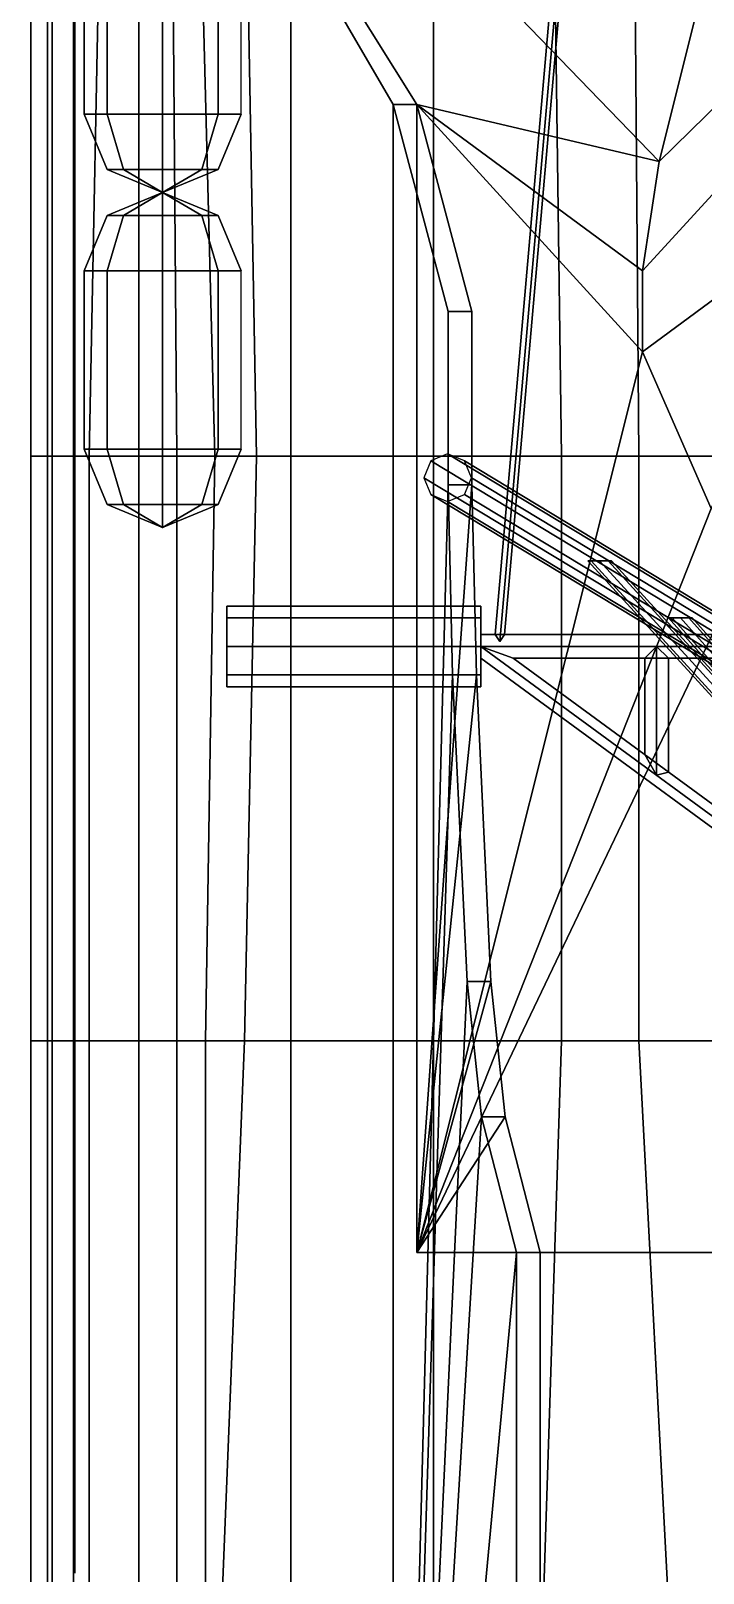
# Model space of a CAD drawing. Header units: millimetres. Extents: x -4.2 to 4.2, y -36 to 51.8.
# Drawn here: x -4.23 to -1.39, y 18 to 24.49 of the extents above; entities that cross this region are included whole.
import ezdxf

# ---------------------------------------------------------------- set-up
doc = ezdxf.new("R2010")
doc.units = ezdxf.units.MM
doc.layers.add('railings', color=6, linetype='Continuous')
doc.layers.add('superstructure', color=3, linetype='Continuous')

msp = doc.modelspace()

# ---------------------------------------------------------------- linework, layer by layer
for points in [[(-4.225, 25.19, 2.885), (-4.225, 25.19, -0.21), (-4.225, 22.7, -0.21), (-4.225, 22.7, 2.885)], [(-4.155, 25.19, 2.965), (-4.225, 25.19, 2.885), (-4.225, 22.7, 2.885), (-4.155, 22.7, 2.965)], [(-4.045, 25.19, 2.99), (-4.155, 25.19, 2.965), (-4.155, 22.7, 2.965), (-4.045, 22.7, 2.99)], [(-4.225, 22.7, 2.885), (-4.225, 22.7, -0.21), (-4.225, 20.24, -0.21), (-4.225, 20.24, 2.885)], [(-4.155, 22.7, 2.965), (-4.225, 22.7, 2.885), (-4.225, 20.24, 2.885), (-4.155, 20.24, 2.965)], [(-4.045, 22.7, 2.99), (-4.155, 22.7, 2.965), (-4.155, 20.24, 2.965), (-4.045, 20.24, 2.99)], [(-4.225, 20.24, 2.885), (-4.225, 20.24, -0.21), (-4.225, 17.76, -0.21), (-4.225, 17.76, 2.885)], [(-4.155, 20.24, 2.965), (-4.225, 20.24, 2.885), (-4.225, 17.76, 2.885), (-4.155, 17.76, 2.965)], [(-4.045, 20.24, 2.99), (-4.155, 20.24, 2.965), (-4.155, 17.76, 2.965), (-4.045, 17.76, 2.99)]]:
    msp.add_3dface(points)
at = {"color": 1}
for points in [[(-4.225, 25.19, -0.655), (-4.135, 25.19, -0.905), (-4.135, 22.7, -1.01), (-4.225, 22.7, -0.74)], [(-4.225, 25.19, -0.21), (-4.225, 25.19, -0.655), (-4.225, 22.7, -0.74), (-4.225, 22.7, -0.21)], [(-4.135, 25.19, -0.905), (-3.93, 25.19, -1.165), (-3.98, 22.7, -1.225), (-4.135, 22.7, -1.01)], [(-3.93, 25.19, -1.165), (-3.77, 25.19, -1.28), (-3.77, 22.7, -1.4), (-3.98, 22.7, -1.225)], [(-3.77, 25.19, -1.28), (-3.63, 25.19, -1.345), (-3.61, 22.7, -1.48), (-3.77, 22.7, -1.4)], [(-3.63, 25.19, -1.345), (-3.515, 25.19, -1.37), (-3.45, 22.7, -1.51), (-3.61, 22.7, -1.48)], [(-3.275, 22.7, -1.505), (-3.45, 22.7, -1.51), (-3.515, 25.19, -1.37), (-3.32, 25.19, -1.37)], [(-3.13, 22.7, -1.44), (-3.275, 22.7, -1.505), (-3.32, 25.19, -1.37), (-3.13, 25.19, -1.29)], [(-2.53, 22.7, -1.215), (-3.13, 22.7, -1.44), (-3.13, 25.19, -1.29), (-2.53, 25.19, -1.04)], [(-1.99, 22.7, -1.13), (-2.53, 22.7, -1.215), (-2.53, 25.19, -1.04), (-2.025, 25.19, -0.94)], [(-1.665, 22.7, -1.135), (-1.99, 22.7, -1.13), (-2.025, 25.19, -0.94), (-1.685, 25.19, -0.94)], [(-1.23, 22.7, -1.225), (-1.665, 22.7, -1.135), (-1.685, 25.19, -0.94), (-1.085, 25.19, -1.08)], [(-4.225, 22.7, -0.74), (-4.135, 22.7, -1.01), (-4.135, 20.24, -1.1), (-4.225, 20.24, -0.74)], [(-4.225, 22.7, -0.21), (-4.225, 22.7, -0.74), (-4.225, 20.24, -0.74), (-4.225, 20.24, -0.21)], [(-4.135, 22.7, -1.01), (-3.98, 22.7, -1.225), (-3.98, 20.24, -1.345), (-4.135, 20.24, -1.1)], [(-3.98, 22.7, -1.225), (-3.77, 22.7, -1.4), (-3.77, 20.24, -1.535), (-3.98, 20.24, -1.345)], [(-3.77, 22.7, -1.4), (-3.61, 22.7, -1.48), (-3.61, 20.24, -1.615), (-3.77, 20.24, -1.535)], [(-3.61, 22.7, -1.48), (-3.45, 22.7, -1.51), (-3.49, 20.24, -1.65), (-3.61, 20.24, -1.615)], [(-3.325, 20.24, -1.65), (-3.49, 20.24, -1.65), (-3.45, 22.7, -1.51), (-3.275, 22.7, -1.505)], [(-3.13, 20.24, -1.595), (-3.325, 20.24, -1.65), (-3.275, 22.7, -1.505), (-3.13, 22.7, -1.44)], [(-2.53, 20.24, -1.435), (-3.13, 20.24, -1.595), (-3.13, 22.7, -1.44), (-2.53, 22.7, -1.215)], [(-1.99, 20.24, -1.37), (-2.53, 20.24, -1.435), (-2.53, 22.7, -1.215), (-1.99, 22.7, -1.13)], [(-1.665, 20.24, -1.37), (-1.99, 20.24, -1.37), (-1.99, 22.7, -1.13), (-1.665, 22.7, -1.135)], [(-1.23, 20.24, -1.44), (-1.665, 20.24, -1.37), (-1.665, 22.7, -1.135), (-1.23, 22.7, -1.225)], [(-4.225, 20.24, -0.21), (-4.225, 20.24, -0.74), (-4.225, 17.76, -0.99), (-4.225, 17.76, -0.21)], [(-4.225, 20.24, -0.74), (-4.135, 20.24, -1.1), (-4.135, 17.76, -1.255), (-4.225, 17.76, -0.99)], [(-4.135, 20.24, -1.1), (-3.98, 20.24, -1.345), (-3.98, 17.76, -1.47), (-4.135, 17.76, -1.255)], [(-3.98, 20.24, -1.345), (-3.77, 20.24, -1.535), (-3.77, 17.76, -1.665), (-3.98, 17.76, -1.47)], [(-3.77, 20.24, -1.535), (-3.61, 20.24, -1.615), (-3.61, 17.76, -1.74), (-3.77, 17.76, -1.665)], [(-3.61, 20.24, -1.615), (-3.49, 20.24, -1.65), (-3.49, 17.76, -1.77), (-3.61, 17.76, -1.74)], [(-3.425, 17.76, -1.77), (-3.49, 17.76, -1.77), (-3.49, 20.24, -1.65), (-3.325, 20.24, -1.65)], [(-3.13, 17.76, -1.72), (-3.425, 17.76, -1.77), (-3.325, 20.24, -1.65), (-3.13, 20.24, -1.595)], [(-2.53, 17.76, -1.64), (-3.13, 17.76, -1.72), (-3.13, 20.24, -1.595), (-2.53, 20.24, -1.435)], [(-2.07, 17.76, -1.595), (-2.53, 17.76, -1.64), (-2.53, 20.24, -1.435), (-1.99, 20.24, -1.37)], [(-1.535, 17.76, -1.595), (-2.07, 17.76, -1.595), (-1.99, 20.24, -1.37), (-1.665, 20.24, -1.37)], [(-1.175, 17.76, -1.655), (-1.535, 17.76, -1.595), (-1.665, 20.24, -1.37), (-1.23, 20.24, -1.44)]]:
    msp.add_3dface(points, dxfattribs=at)
at = {"layer": 'railings'}
for points in [[(-4.04, 25.47, 6.67), (-4.04, 23.99, 6.67), (-4.04, 23.99, 6.63), (-4.04, 25.47, 6.63)], [(-4.04, 25.47, 6.67), (-4.04, 23.99, 6.67), (-4.04, 23.99, 6.63), (-4.04, 25.47, 6.63)], [(-4.04, 25.47, 6.19), (-4.04, 23.99, 6.19), (-4.04, 23.99, 6.15), (-4.04, 25.47, 6.15)], [(-4.04, 25.47, 6.19), (-4.04, 23.99, 6.19), (-4.04, 23.99, 6.15), (-4.04, 25.47, 6.15)], [(-4.04, 23.95, 6.67), (-4.04, 23.95, 5.69), (-4.04, 23.99, 5.69), (-4.04, 23.99, 6.67)], [(-4.04, 23.95, 6.67), (-4.04, 23.95, 5.69), (-4.04, 23.99, 5.69), (-4.04, 23.99, 6.67)], [(-4.04, 23.95, 6.67), (-4.04, 22.47, 6.67), (-4.04, 22.47, 6.63), (-4.04, 23.95, 6.63)], [(-4.04, 23.95, 6.67), (-4.04, 22.47, 6.67), (-4.04, 22.47, 6.63), (-4.04, 23.95, 6.63)], [(-4.04, 23.95, 6.19), (-4.04, 22.47, 6.19), (-4.04, 22.47, 6.15), (-4.04, 23.95, 6.15)], [(-4.04, 23.95, 6.19), (-4.04, 22.47, 6.19), (-4.04, 22.47, 6.15), (-4.04, 23.95, 6.15)], [(-4.04, 22.43, 6.67), (-4.04, 22.43, 5.69), (-4.04, 22.47, 5.69), (-4.04, 22.47, 6.67)], [(-4.04, 22.43, 6.67), (-4.04, 22.43, 5.69), (-4.04, 22.47, 5.69), (-4.04, 22.47, 6.67)], [(-4.04, 22.43, 6.67), (-4.04, 21.04, 6.67), (-4.04, 21.04, 6.63), (-4.04, 22.43, 6.63)], [(-4.04, 22.43, 6.67), (-4.04, 21.04, 6.67), (-4.04, 21.04, 6.63), (-4.04, 22.43, 6.63)], [(-4.04, 22.43, 6.19), (-4.04, 21.04, 6.19), (-4.04, 21.04, 6.15), (-4.04, 22.43, 6.15)], [(-4.04, 22.43, 6.19), (-4.04, 21.04, 6.19), (-4.04, 21.04, 6.15), (-4.04, 22.43, 6.15)], [(-4.04, 21, 6.67), (-4.04, 21, 5.69), (-4.04, 21.04, 5.69), (-4.04, 21.04, 6.67)], [(-4.04, 21, 6.67), (-4.04, 21, 5.69), (-4.04, 21.04, 5.69), (-4.04, 21.04, 6.67)], [(-4.04, 21, 6.67), (-4.04, 19.55, 6.67), (-4.04, 19.55, 6.63), (-4.04, 21, 6.63)], [(-4.04, 21, 6.67), (-4.04, 19.55, 6.67), (-4.04, 19.55, 6.63), (-4.04, 21, 6.63)], [(-4.04, 21, 6.19), (-4.04, 19.55, 6.19), (-4.04, 19.55, 6.15), (-4.04, 21, 6.15)], [(-4.04, 21, 6.19), (-4.04, 19.55, 6.19), (-4.04, 19.55, 6.15), (-4.04, 21, 6.15)], [(-4.04, 19.51, 6.67), (-4.04, 19.51, 5.69), (-4.04, 19.55, 5.69), (-4.04, 19.55, 6.67)], [(-4.04, 19.51, 6.67), (-4.04, 19.51, 5.69), (-4.04, 19.55, 5.69), (-4.04, 19.55, 6.67)], [(-4.04, 19.51, 6.67), (-4.04, 18.04, 6.67), (-4.04, 18.04, 6.63), (-4.04, 19.51, 6.63)], [(-4.04, 19.51, 6.67), (-4.04, 18.04, 6.67), (-4.04, 18.04, 6.63), (-4.04, 19.51, 6.63)], [(-4.04, 19.51, 6.19), (-4.04, 18.04, 6.19), (-4.04, 18.04, 6.15), (-4.04, 19.51, 6.15)], [(-4.04, 19.51, 6.19), (-4.04, 18.04, 6.19), (-4.04, 18.04, 6.15), (-4.04, 19.51, 6.15)], [(-4.04, 18, 6.67), (-4.04, 18, 5.69), (-4.04, 18.04, 5.69), (-4.04, 18.04, 6.67)], [(-4.04, 18, 6.67), (-4.04, 18, 5.69), (-4.04, 18.04, 5.69), (-4.04, 18.04, 6.67)]]:
    msp.add_3dface(points, dxfattribs=at)
at = {"layer": 'superstructure'}
for points in [[(-1.02, 36.01, 5.76), (-1.04, 36.01, 5.74), (-2.27, 21.95, 16.27), (-2.25, 21.92, 16.29)], [(-1.04, 36.01, 5.74), (-1.02, 36.01, 5.72), (-2.25, 21.92, 16.25), (-2.27, 21.95, 16.27)], [(-1, 36.01, 5.74), (-1.02, 36.01, 5.76), (-2.25, 21.92, 16.29), (-2.23, 21.95, 16.27)], [(-1.02, 36.01, 5.72), (-1, 36.01, 5.74), (-2.23, 21.95, 16.27), (-2.25, 21.92, 16.25)], [(-4.045, 27.41, 3.13), (-4.045, 10.96, 3.13), (-4.045, 11.56, 5.69), (-4.045, 26.49, 5.69)], [(-4.045, 27.41, 2.99), (-4.045, 10.96, 2.99), (-4.045, 10.96, 3.13), (-4.045, 27.41, 3.13)], [(-4.045, 26.49, 5.69), (-4.045, 11.56, 5.69), (-2.7, 13.8, 5.69), (-2.7, 24.18, 5.69)], [(-1.33, 24.94, 5.69), (-4.045, 26.49, 5.69), (-4.045, 26.49, 5.69), (-1.58, 23.94, 5.69)], [(-2.6, 24.18, 5.69), (-4.045, 26.49, 5.69), (-4.045, 26.49, 5.69), (-2.7, 24.18, 5.69)], [(-1.58, 23.94, 5.69), (-4.045, 26.49, 5.69), (-4.045, 26.49, 5.69), (-2.6, 24.18, 5.69)], [(-1.58, 23.94, 5.69), (-1.12, 24.39, 8.24), (-0.84, 24.94, 7.84), (-1.33, 24.94, 5.69)], [(-1.65, 23.48, 5.69), (-1.2, 23.97, 8.24), (-1.12, 24.39, 8.24), (-1.58, 23.94, 5.69)], [(-2.4682, 23.31, 7.13), (-2.7, 24.18, 5.69), (-2.7, 13.8, 5.69), (-2.4682, 22.58, 7.13)], [(-2.3682, 23.31, 7.13), (-2.6, 24.18, 5.69), (-2.7, 24.18, 5.69), (-2.4682, 23.31, 7.13)], [(-2.6, 19.35, 5.69), (-2.6, 24.18, 5.69), (-2.3682, 23.31, 7.13), (-2.3682, 22.58, 7.13)], [(-1.65, 23.48, 5.69), (-1.58, 23.94, 5.69), (-1.58, 23.94, 5.69), (-2.6, 24.18, 5.69)], [(-1.65, 23.14, 5.69), (-1.65, 23.48, 5.69), (-1.65, 23.48, 5.69), (-2.6, 24.18, 5.69)], [(-2.6, 19.35, 5.69), (-1.65, 23.14, 5.69), (-1.65, 23.14, 5.69), (-2.6, 24.18, 5.69)], [(-3.835, 23.9067, 6.295), (-3.9033, 24.14, 6.3633), (-4, 24.14, 6.13), (-3.9033, 23.9067, 6.13)], [(-3.9033, 23.9067, 6.13), (-4, 24.14, 6.13), (-3.9033, 24.14, 5.8967), (-3.835, 23.9067, 5.965)], [(-3.67, 23.9067, 6.3633), (-3.67, 24.14, 6.46), (-3.9033, 24.14, 6.3633), (-3.835, 23.9067, 6.295)], [(-3.835, 23.9067, 5.965), (-3.9033, 24.14, 5.8967), (-3.67, 24.14, 5.8), (-3.67, 23.9067, 5.8967)], [(-3.505, 23.9067, 6.295), (-3.4367, 24.14, 6.3633), (-3.67, 24.14, 6.46), (-3.67, 23.9067, 6.3633)], [(-3.67, 23.9067, 5.8967), (-3.67, 24.14, 5.8), (-3.4367, 24.14, 5.8967), (-3.505, 23.9067, 5.965)], [(-3.4367, 23.9067, 6.13), (-3.34, 24.14, 6.13), (-3.4367, 24.14, 6.3633), (-3.505, 23.9067, 6.295)], [(-3.505, 23.9067, 5.965), (-3.4367, 24.14, 5.8967), (-3.34, 24.14, 6.13), (-3.4367, 23.9067, 6.13)], [(-1.65, 23.14, 5.69), (-1.2, 23.47, 8.24), (-1.2, 23.97, 8.24), (-1.65, 23.48, 5.69)], [(-3.67, 23.81, 6.13), (-3.835, 23.9067, 6.295), (-3.9033, 23.9067, 6.13), (-3.67, 23.81, 6.13)], [(-3.67, 23.81, 6.13), (-3.9033, 23.9067, 6.13), (-3.835, 23.9067, 5.965), (-3.67, 23.81, 6.13)], [(-3.67, 23.81, 6.13), (-3.67, 23.9067, 6.3633), (-3.835, 23.9067, 6.295), (-3.67, 23.81, 6.13)], [(-3.67, 23.81, 6.13), (-3.835, 23.9067, 5.965), (-3.67, 23.9067, 5.8967), (-3.67, 23.81, 6.13)], [(-3.67, 23.81, 6.13), (-3.4367, 23.9067, 6.13), (-3.505, 23.9067, 6.295), (-3.67, 23.81, 6.13)], [(-3.67, 23.81, 6.13), (-3.505, 23.9067, 6.295), (-3.67, 23.9067, 6.3633), (-3.67, 23.81, 6.13)], [(-3.67, 23.81, 6.13), (-3.67, 23.9067, 5.8967), (-3.505, 23.9067, 5.965), (-3.67, 23.81, 6.13)], [(-3.67, 23.81, 6.13), (-3.505, 23.9067, 5.965), (-3.4367, 23.9067, 6.13), (-3.67, 23.81, 6.13)], [(-3.9033, 23.7133, 6.13), (-3.67, 23.81, 6.13), (-3.67, 23.81, 6.13), (-3.835, 23.7133, 5.965)], [(-3.835, 23.7133, 6.295), (-3.67, 23.81, 6.13), (-3.67, 23.81, 6.13), (-3.9033, 23.7133, 6.13)], [(-3.835, 23.7133, 5.965), (-3.67, 23.81, 6.13), (-3.67, 23.81, 6.13), (-3.67, 23.7133, 5.8967)], [(-3.67, 23.7133, 6.3633), (-3.67, 23.81, 6.13), (-3.67, 23.81, 6.13), (-3.835, 23.7133, 6.295)], [(-3.67, 23.7133, 5.8967), (-3.67, 23.81, 6.13), (-3.67, 23.81, 6.13), (-3.505, 23.7133, 5.965)], [(-3.505, 23.7133, 5.965), (-3.67, 23.81, 6.13), (-3.67, 23.81, 6.13), (-3.4367, 23.7133, 6.13)], [(-3.4367, 23.7133, 6.13), (-3.67, 23.81, 6.13), (-3.67, 23.81, 6.13), (-3.505, 23.7133, 6.295)], [(-3.505, 23.7133, 6.295), (-3.67, 23.81, 6.13), (-3.67, 23.81, 6.13), (-3.67, 23.7133, 6.3633)], [(-4, 23.48, 6.13), (-3.9033, 23.7133, 6.13), (-3.835, 23.7133, 5.965), (-3.9033, 23.48, 5.8967)], [(-3.9033, 23.48, 6.3633), (-3.835, 23.7133, 6.295), (-3.9033, 23.7133, 6.13), (-4, 23.48, 6.13)], [(-3.9033, 23.48, 5.8967), (-3.835, 23.7133, 5.965), (-3.67, 23.7133, 5.8967), (-3.67, 23.48, 5.8)], [(-3.67, 23.48, 6.46), (-3.67, 23.7133, 6.3633), (-3.835, 23.7133, 6.295), (-3.9033, 23.48, 6.3633)], [(-3.67, 23.48, 5.8), (-3.67, 23.7133, 5.8967), (-3.505, 23.7133, 5.965), (-3.4367, 23.48, 5.8967)], [(-3.4367, 23.48, 6.3633), (-3.505, 23.7133, 6.295), (-3.67, 23.7133, 6.3633), (-3.67, 23.48, 6.46)], [(-3.4367, 23.48, 5.8967), (-3.505, 23.7133, 5.965), (-3.4367, 23.7133, 6.13), (-3.34, 23.48, 6.13)], [(-3.34, 23.48, 6.13), (-3.4367, 23.7133, 6.13), (-3.505, 23.7133, 6.295), (-3.4367, 23.48, 6.3633)], [(-1.36, 22.48, 5.69), (-1.07, 23.09, 8.24), (-1.2, 23.47, 8.24), (-1.65, 23.14, 5.69)], [(-2.3682, 22.58, 7.13), (-2.3682, 23.31, 7.13), (-2.4682, 23.31, 7.13), (-2.4682, 22.58, 7.13)], [(-2.6, 19.35, 5.69), (-1.36, 22.48, 5.69), (-1.36, 22.48, 5.69), (-1.65, 23.14, 5.69)], [(-3.835, 22.4967, 6.295), (-3.9033, 22.73, 6.3633), (-4, 22.73, 6.13), (-3.9033, 22.4967, 6.13)], [(-3.9033, 22.4967, 6.13), (-4, 22.73, 6.13), (-3.9033, 22.73, 5.8967), (-3.835, 22.4967, 5.965)], [(-3.67, 22.4967, 6.3633), (-3.67, 22.73, 6.46), (-3.9033, 22.73, 6.3633), (-3.835, 22.4967, 6.295)], [(-3.835, 22.4967, 5.965), (-3.9033, 22.73, 5.8967), (-3.67, 22.73, 5.8), (-3.67, 22.4967, 5.8967)], [(-3.505, 22.4967, 6.295), (-3.4367, 22.73, 6.3633), (-3.67, 22.73, 6.46), (-3.67, 22.4967, 6.3633)], [(-3.67, 22.4967, 5.8967), (-3.67, 22.73, 5.8), (-3.4367, 22.73, 5.8967), (-3.505, 22.4967, 5.965)], [(-3.4367, 22.4967, 6.13), (-3.34, 22.73, 6.13), (-3.4367, 22.73, 6.3633), (-3.505, 22.4967, 6.295)], [(-3.505, 22.4967, 5.965), (-3.4367, 22.73, 5.8967), (-3.34, 22.73, 6.13), (-3.4367, 22.4967, 6.13)], [(-2.5407, 22.6807, 5.69), (-2.57, 22.61, 5.69), (-0.45, 21.33, 16.18), (-0.4207, 21.4007, 16.18)], [(-2.47, 22.71, 5.69), (-2.5407, 22.6807, 5.69), (-0.4207, 21.4007, 16.18), (-0.35, 21.43, 16.18)], [(-2.3993, 22.6807, 5.69), (-2.47, 22.71, 5.69), (-0.35, 21.43, 16.18), (-0.2793, 21.4007, 16.18)], [(-2.37, 22.61, 5.69), (-2.3993, 22.6807, 5.69), (-0.2793, 21.4007, 16.18), (-0.25, 21.33, 16.18)], [(-2.57, 22.61, 5.69), (-2.5407, 22.5393, 5.69), (-0.4207, 21.2593, 16.18), (-0.45, 21.33, 16.18)], [(-2.3993, 22.5393, 5.69), (-2.37, 22.61, 5.69), (-0.25, 21.33, 16.18), (-0.2793, 21.2593, 16.18)], [(-2.4682, 22.58, 7.13), (-2.7, 13.8, 5.69), (-2.7, 13.8, 5.69), (-2.4489, 21.78, 7.25)], [(-2.6, 19.35, 5.69), (-2.6, 19.35, 5.69), (-2.3682, 22.58, 7.13), (-2.3489, 21.78, 7.25)], [(-2.5407, 22.5393, 5.69), (-2.47, 22.51, 5.69), (-0.35, 21.23, 16.18), (-0.4207, 21.2593, 16.18)], [(-2.47, 22.51, 5.69), (-2.3993, 22.5393, 5.69), (-0.2793, 21.2593, 16.18), (-0.35, 21.23, 16.18)], [(-2.3489, 21.78, 7.25), (-2.3682, 22.58, 7.13), (-2.4682, 22.58, 7.13), (-2.4489, 21.78, 7.25)], [(-3.67, 22.4, 6.13), (-3.835, 22.4967, 6.295), (-3.9033, 22.4967, 6.13), (-3.67, 22.4, 6.13)], [(-3.67, 22.4, 6.13), (-3.9033, 22.4967, 6.13), (-3.835, 22.4967, 5.965), (-3.67, 22.4, 6.13)], [(-3.67, 22.4, 6.13), (-3.67, 22.4967, 6.3633), (-3.835, 22.4967, 6.295), (-3.67, 22.4, 6.13)], [(-3.67, 22.4, 6.13), (-3.835, 22.4967, 5.965), (-3.67, 22.4967, 5.8967), (-3.67, 22.4, 6.13)], [(-3.67, 22.4, 6.13), (-3.4367, 22.4967, 6.13), (-3.505, 22.4967, 6.295), (-3.67, 22.4, 6.13)], [(-3.67, 22.4, 6.13), (-3.505, 22.4967, 6.295), (-3.67, 22.4967, 6.3633), (-3.67, 22.4, 6.13)], [(-3.67, 22.4, 6.13), (-3.67, 22.4967, 5.8967), (-3.505, 22.4967, 5.965), (-3.67, 22.4, 6.13)], [(-3.67, 22.4, 6.13), (-3.505, 22.4967, 5.965), (-3.4367, 22.4967, 6.13), (-3.67, 22.4, 6.13)], [(-2.6, 19.35, 5.69), (-1.15, 22.38, 5.69), (-1.15, 22.38, 5.69), (-1.36, 22.48, 5.69)], [(2.6, 19.35, 5.69), (1.15, 22.38, 5.69), (-1.15, 22.38, 5.69), (-2.6, 19.35, 5.69)], [(-1.8654, 22.26, 8.8754), (-1.88, 22.26, 8.84), (-0.05, 20.26, 8.84), (-0.0354, 20.26, 8.8754)], [(-1.88, 22.26, 8.84), (-1.8654, 22.26, 8.8046), (-0.0354, 20.26, 8.8046), (-0.05, 20.26, 8.84)], [(-1.83, 22.26, 8.89), (-1.8654, 22.26, 8.8754), (-0.0354, 20.26, 8.8754), (0, 20.26, 8.89)], [(-1.8654, 22.26, 8.8046), (-1.83, 22.26, 8.79), (0, 20.26, 8.79), (-0.0354, 20.26, 8.8046)], [(-1.7946, 22.26, 8.8754), (-1.83, 22.26, 8.89), (0, 20.26, 8.89), (0.0354, 20.26, 8.8754)], [(-1.83, 22.26, 8.79), (-1.7946, 22.26, 8.8046), (0.0354, 20.26, 8.8046), (0, 20.26, 8.79)], [(-1.78, 22.26, 8.84), (-1.7946, 22.26, 8.8754), (0.0354, 20.26, 8.8754), (0.05, 20.26, 8.84)], [(-1.7946, 22.26, 8.8046), (-1.78, 22.26, 8.84), (0.05, 20.26, 8.84), (0.0354, 20.26, 8.8046)], [(-2.33, 22.0202, 16.3902), (-2.33, 22.07, 16.27), (-3.4, 22.07, 16.27), (-3.4, 22.0202, 16.3902)], [(-2.33, 22.07, 16.27), (-2.33, 22.0202, 16.1498), (-3.4, 22.0202, 16.1498), (-3.4, 22.07, 16.27)], [(-3.4, 21.9, 16.44), (-3.4, 22.0202, 16.3902), (-3.4, 22.07, 16.27), (-3.4, 21.7798, 16.3902)], [(-3.4, 21.7798, 16.3902), (-3.4, 22.07, 16.27), (-3.4, 22.0202, 16.1498), (-3.4, 21.73, 16.27)], [(-2.33, 21.7798, 16.1498), (-2.33, 22.07, 16.27), (-2.33, 22.0202, 16.3902), (-2.33, 21.73, 16.27)], [(-2.33, 21.9, 16.1), (-2.33, 22.0202, 16.1498), (-2.33, 22.07, 16.27), (-2.33, 21.7798, 16.1498)], [(-2.33, 21.9, 16.44), (-2.33, 22.0202, 16.3902), (-3.4, 22.0202, 16.3902), (-3.4, 21.9, 16.44)], [(-2.33, 22.0202, 16.1498), (-2.33, 21.9, 16.1), (-3.4, 21.9, 16.1), (-3.4, 22.0202, 16.1498)], [(-3.4, 21.73, 16.27), (-3.4, 22.0202, 16.1498), (-3.4, 21.9, 16.1), (-3.4, 21.7798, 16.1498)], [(-2.33, 21.73, 16.27), (-2.33, 22.0202, 16.3902), (-2.33, 21.9, 16.44), (-2.33, 21.7798, 16.3902)], [(-1.5254, 22.02, 10.5754), (-1.54, 22.02, 10.54), (-0.05, 20.35, 10.54), (-0.0354, 20.35, 10.5754)], [(-1.54, 22.02, 10.54), (-1.5254, 22.02, 10.5046), (-0.0354, 20.35, 10.5046), (-0.05, 20.35, 10.54)], [(-1.49, 22.02, 10.59), (-1.5254, 22.02, 10.5754), (-0.0354, 20.35, 10.5754), (0, 20.35, 10.59)], [(-1.5254, 22.02, 10.5046), (-1.49, 22.02, 10.49), (0, 20.35, 10.49), (-0.0354, 20.35, 10.5046)], [(-1.4546, 22.02, 10.5754), (-1.49, 22.02, 10.59), (0, 20.35, 10.59), (0.0354, 20.35, 10.5754)], [(-1.49, 22.02, 10.49), (-1.4546, 22.02, 10.5046), (0.0354, 20.35, 10.5046), (0, 20.35, 10.49)], [(-1.44, 22.02, 10.54), (-1.4546, 22.02, 10.5754), (0.0354, 20.35, 10.5754), (0.05, 20.35, 10.54)], [(-1.4546, 22.02, 10.5046), (-1.44, 22.02, 10.54), (0.05, 20.35, 10.54), (0.0354, 20.35, 10.5046)], [(-0.6, 21.9, 16.32), (-0.59, 21.95, 16.27), (-2.33, 21.95, 16.27), (-2.33, 21.9, 16.32)], [(-0.59, 21.95, 16.27), (-0.6, 21.9, 16.22), (-2.33, 21.9, 16.22), (-2.33, 21.95, 16.27)], [(-2.33, 21.7798, 16.3902), (-2.33, 21.9, 16.44), (-3.4, 21.9, 16.44), (-3.4, 21.7798, 16.3902)], [(-2.33, 21.9, 16.1), (-2.33, 21.7798, 16.1498), (-3.4, 21.7798, 16.1498), (-3.4, 21.9, 16.1)], [(-0.61, 21.85, 16.27), (-0.6, 21.9, 16.32), (-2.33, 21.9, 16.32), (-2.1935, 21.85, 16.27)], [(-0.6, 21.9, 16.22), (-0.61, 21.85, 16.27), (-2.1935, 21.85, 16.27), (-2.33, 21.9, 16.22)], [(-0.76, 20.7, 16.27), (-0.76, 20.75, 16.32), (-2.33, 21.9, 16.32), (-2.33, 21.85, 16.27)], [(-0.76, 20.75, 16.32), (-0.76, 20.8, 16.27), (-2.1935, 21.85, 16.27), (-2.33, 21.9, 16.32)], [(-0.76, 20.8, 16.27), (-0.76, 20.75, 16.22), (-2.33, 21.9, 16.22), (-2.1935, 21.85, 16.27)], [(-0.76, 20.75, 16.22), (-0.76, 20.7, 16.27), (-2.33, 21.85, 16.27), (-2.33, 21.9, 16.22)], [(-1.64, 21.85, 16.27), (-1.59, 21.9, 16.22), (-1.59, 21.358, 16.22), (-1.64, 21.4446, 16.27)], [(-1.59, 21.9, 16.32), (-1.64, 21.85, 16.27), (-1.64, 21.4446, 16.27), (-1.59, 21.358, 16.32)], [(-1.59, 21.9, 16.22), (-1.54, 21.85, 16.27), (-1.54, 21.3713, 16.27), (-1.59, 21.358, 16.22)], [(-1.54, 21.85, 16.27), (-1.59, 21.9, 16.32), (-1.59, 21.358, 16.32), (-1.54, 21.3713, 16.27)], [(-2.33, 21.73, 16.27), (-2.33, 21.7798, 16.3902), (-3.4, 21.7798, 16.3902), (-3.4, 21.73, 16.27)], [(-2.33, 21.7798, 16.1498), (-2.33, 21.73, 16.27), (-3.4, 21.73, 16.27), (-3.4, 21.7798, 16.1498)], [(-2.4489, 21.78, 7.25), (-2.7, 13.8, 5.69), (-2.7, 13.8, 5.69), (-2.3877, 20.49, 7.63)], [(-2.6, 19.35, 5.69), (-2.6, 19.35, 5.69), (-2.3489, 21.78, 7.25), (-2.2877, 20.49, 7.63)], [(-2.2877, 20.49, 7.63), (-2.3489, 21.78, 7.25), (-2.4489, 21.78, 7.25), (-2.3877, 20.49, 7.63)], [(-2.3877, 20.49, 7.63), (-2.7, 13.8, 5.69), (-2.7, 13.8, 5.69), (-2.3281, 19.92, 8)], [(-2.6, 19.35, 5.69), (-2.6, 19.35, 5.69), (-2.2877, 20.49, 7.63), (-2.2281, 19.92, 8)], [(-2.2281, 19.92, 8), (-2.2877, 20.49, 7.63), (-2.3877, 20.49, 7.63), (-2.3281, 19.92, 8)], [(-2.3281, 19.92, 8), (-2.7, 13.8, 5.69), (-2.7, 13.8, 5.69), (-2.18, 19.35, 8.92)], [(-2.6, 19.35, 5.69), (-2.6, 19.35, 5.69), (-2.2281, 19.92, 8), (-2.08, 19.35, 8.92)], [(-2.08, 19.35, 8.92), (-2.2281, 19.92, 8), (-2.3281, 19.92, 8), (-2.18, 19.35, 8.92)], [(-2.18, 19.35, 8.92), (-2.7, 13.8, 5.69), (-2.7, 13.8, 5.69), (-2.18, 14.23, 8.92)], [(2.08, 19.35, 7.59), (2.6, 19.35, 5.69), (-2.6, 19.35, 5.69), (-2.08, 19.35, 7.59)], [(-2.08, 19.35, 7.59), (-2.08, 19.35, 7.59), (-2.6, 19.35, 5.69), (-2.08, 19.35, 8.92)], [(-2.08, 14.23, 8.92), (-2.08, 19.35, 8.92), (-2.18, 19.35, 8.92), (-2.18, 14.23, 8.92)], [(2.08, 14.23, 7.59), (2.08, 19.35, 7.59), (-2.08, 19.35, 7.59), (-2.08, 14.23, 7.59)], [(-2.08, 14.23, 7.59), (-2.08, 19.35, 7.59), (-2.08, 19.35, 8.92), (-2.08, 14.23, 8.92)]]:
    msp.add_3dface(points, dxfattribs=at)

# ---------------------------------------------------------------- meshes
mesh = msp.add_polymesh((2, 8), dxfattribs=dict(at, n_close=True))
for k, corner in enumerate([(-3.34, 24.89, 6.13), (-3.4367, 24.89, 6.3633), (-3.67, 24.89, 6.46), (-3.9033, 24.89, 6.3633), (-4, 24.89, 6.13), (-3.9033, 24.89, 5.8967), (-3.67, 24.89, 5.8), (-3.4367, 24.89, 5.8967), (-3.34, 24.14, 6.13), (-3.4367, 24.14, 6.3633), (-3.67, 24.14, 6.46), (-3.9033, 24.14, 6.3633), (-4, 24.14, 6.13), (-3.9033, 24.14, 5.8967), (-3.67, 24.14, 5.8), (-3.4367, 24.14, 5.8967)]):
    mesh.set_mesh_vertex(divmod(k, 8), corner)
mesh = msp.add_polymesh((2, 8), dxfattribs=dict(at, n_close=True))
for k, corner in enumerate([(-3.34, 23.48, 6.13), (-3.4367, 23.48, 6.3633), (-3.67, 23.48, 6.46), (-3.9033, 23.48, 6.3633), (-4, 23.48, 6.13), (-3.9033, 23.48, 5.8967), (-3.67, 23.48, 5.8), (-3.4367, 23.48, 5.8967), (-3.34, 22.73, 6.13), (-3.4367, 22.73, 6.3633), (-3.67, 22.73, 6.46), (-3.9033, 22.73, 6.3633), (-4, 22.73, 6.13), (-3.9033, 22.73, 5.8967), (-3.67, 22.73, 5.8), (-3.4367, 22.73, 5.8967)]):
    mesh.set_mesh_vertex(divmod(k, 8), corner)

doc.saveas('drawing.dxf')
